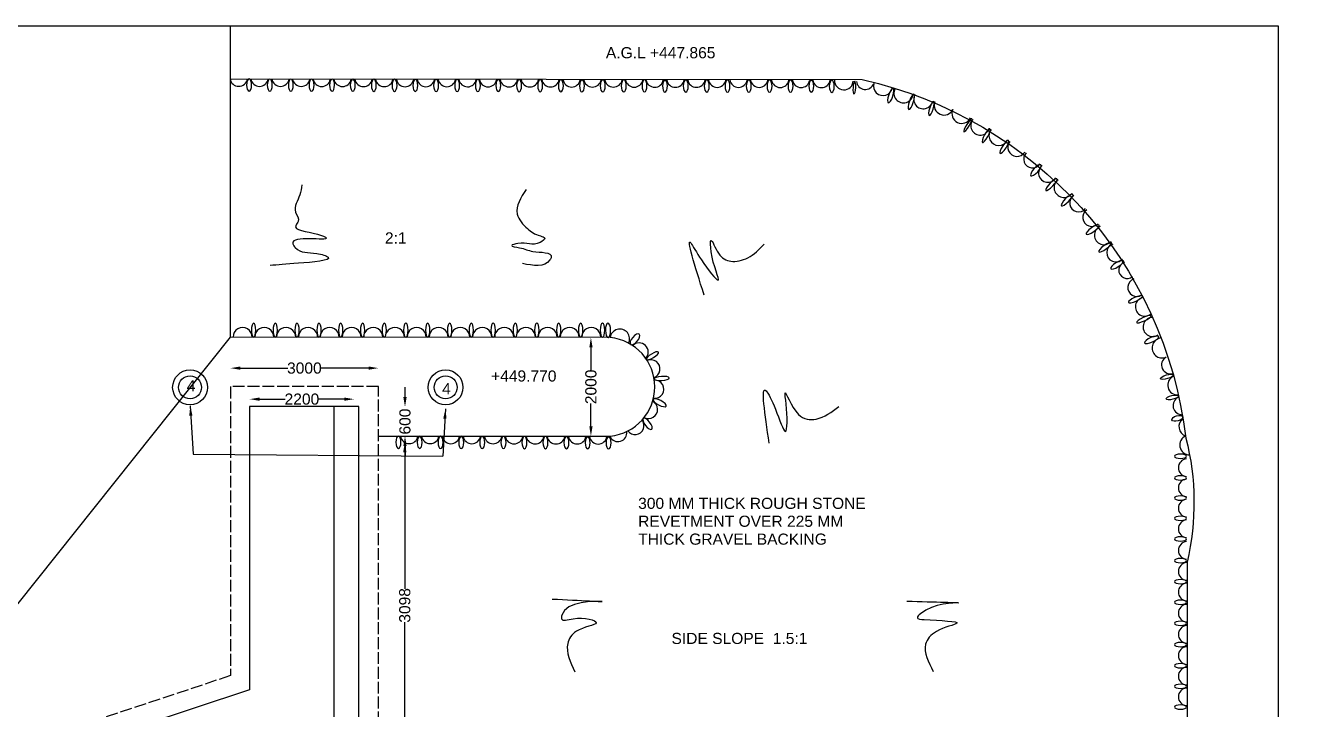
# Model space of a CAD drawing. Header units: millimetres. Extents: x 1443109 to 1578238, y 45507392 to 45603504.
# Drawn here: x 1531262 to 1557198, y 45565028 to 45578832 of the extents above; entities that cross this region are included whole.
import ezdxf

# ---------------------------------------------------------------- set-up
doc = ezdxf.new("R2010")
doc.units = ezdxf.units.MM
doc.header["$MEASUREMENT"] = 0
doc.linetypes.add('ACAD_ISO02W100', pattern=[15, 12, -3])
for name, color, linetype in [('DIMENSIONS', 7, 'Continuous'), ('DRAWING', 2, 'Continuous'), ('TEXT', 7, 'Continuous')]:
    doc.layers.add(name, color=color, linetype=linetype)
doc.styles.get("Standard").update_dxf_attribs({"font": 'arial.ttf', "height": 225})
doc.dimstyles.get("Standard").update_dxf_attribs({"dimtxt": 225, "dimasz": 200, "dimexe": 0.18, "dimexo": 0.0625, "dimgap": 0.09, "dimtad": 0, "dimdec": 0, "dimzin": 0, "dimdsep": 46, "dimtxsty": 'Standard', "dimcen": 0.09, "dimse1": 1, "dimse2": 1, "dimadec": 0, "dimazin": 0, "dimtfac": 1, "dimtdec": 0, "dimtofl": 0, "dimtmove": 0, "dimatfit": 3, "dimfxl": 1, "dimtolj": 1, "dimtzin": 0, "dimarcsym": 0})

# ---------------------------------------------------------------- blocks, each defined once
blk = doc.blocks.new('*D86')
at = {"layer": 'Defpoints', "color": 0, "transparency": 16777216}
for p in [(1538910, 45570418), (1539159, 45570418), (1538943, 45563834)]:
    blk.add_point(p, dxfattribs=at)
at = {"layer": 'DIMENSIONS', "color": 0, "lineweight": -2, "transparency": 16777216}
for p, q in [((1538910, 45570218), (1538910, 45567462)), ((1538910, 45564034), (1538910, 45566790))]:
    blk.add_line(p, q, dxfattribs=at)
at = {"layer": 'DIMENSIONS', "color": 0, "transparency": 16777216}
for points in [[(1538877, 45570218), (1538943, 45570218), (1538910, 45570418)], [(1538877, 45564034), (1538943, 45564034), (1538910, 45563834)]]:
    blk.add_solid(points, dxfattribs=at)
at = {"layer": 'DIMENSIONS', "color": 0, "transparency": 16777216, "insert": (1538910, 45567126), "char_height": 225, "attachment_point": 5, "rotation": 90}
blk.add_mtext('\\A1;3098', dxfattribs=at)
blk = doc.blocks.new('*D87')
at = {"layer": 'Defpoints', "color": 0, "transparency": 16777216}
for p in [(1542665, 45572534), (1542665, 45570544), (1542665, 45570544)]:
    blk.add_point(p, dxfattribs=at)
at = {"layer": 'DIMENSIONS', "color": 0, "lineweight": -2, "transparency": 16777216}
for p, q in [((1542665, 45572334), (1542665, 45571877)), ((1542665, 45570744), (1542665, 45571201))]:
    blk.add_line(p, q, dxfattribs=at)
at = {"layer": 'DIMENSIONS', "color": 0, "transparency": 16777216}
for points in [[(1542632, 45572334), (1542699, 45572334), (1542665, 45572534)], [(1542632, 45570744), (1542699, 45570744), (1542665, 45570544)]]:
    blk.add_solid(points, dxfattribs=at)
at = {"layer": 'DIMENSIONS', "color": 0, "transparency": 16777216, "insert": (1542665, 45571539), "char_height": 225, "attachment_point": 5, "rotation": 90}
blk.add_mtext('\\A1;2000', dxfattribs=at)
blk = doc.blocks.new('*D88')
at = {"layer": 'Defpoints', "color": 0, "transparency": 16777216}
for p in [(1537888, 45571290), (1535780, 45571142), (1537888, 45571142)]:
    blk.add_point(p, dxfattribs=at)
at = {"layer": 'DIMENSIONS', "color": 0, "lineweight": -2, "transparency": 16777216}
for p, q in [((1535980, 45571290), (1536497, 45571290)), ((1537688, 45571290), (1537172, 45571290))]:
    blk.add_line(p, q, dxfattribs=at)
at = {"layer": 'DIMENSIONS', "color": 0, "transparency": 16777216}
for points in [[(1535980, 45571323), (1535980, 45571257), (1535780, 45571290)], [(1537688, 45571323), (1537688, 45571257), (1537888, 45571290)]]:
    blk.add_solid(points, dxfattribs=at)
at = {"layer": 'DIMENSIONS', "color": 0, "transparency": 16777216, "insert": (1536834, 45571290), "char_height": 225, "attachment_point": 5}
blk.add_mtext('\\A1;2200', dxfattribs=at)
blk = doc.blocks.new('*D89')
at = {"layer": 'Defpoints', "color": 0, "transparency": 16777216}
for p in [(1538378, 45571917), (1535392, 45571544), (1538378, 45571544)]:
    blk.add_point(p, dxfattribs=at)
at = {"layer": 'DIMENSIONS', "color": 0, "lineweight": -2, "transparency": 16777216}
for p, q in [((1535592, 45571917), (1536549, 45571917)), ((1538178, 45571917), (1537220, 45571917))]:
    blk.add_line(p, q, dxfattribs=at)
at = {"layer": 'DIMENSIONS', "color": 0, "transparency": 16777216}
for points in [[(1535592, 45571950), (1535592, 45571884), (1535392, 45571917)], [(1538178, 45571950), (1538178, 45571884), (1538378, 45571917)]]:
    blk.add_solid(points, dxfattribs=at)
at = {"layer": 'DIMENSIONS', "color": 0, "transparency": 16777216, "insert": (1536884, 45571917), "char_height": 225, "attachment_point": 5}
blk.add_mtext('\\A1;3000', dxfattribs=at)
blk = doc.blocks.new('*D90')
at = {"layer": 'Defpoints', "color": 0, "transparency": 16777216}
for p in [(1538378, 45571132), (1538378, 45570544), (1538914, 45570544)]:
    blk.add_point(p, dxfattribs=at)
at = {"layer": 'DIMENSIONS', "color": 0, "lineweight": -2, "transparency": 16777216}
for p, q in [((1538914, 45571332), (1538914, 45571532)), ((1538914, 45570344), (1538914, 45570144))]:
    blk.add_line(p, q, dxfattribs=at)
at = {"layer": 'DIMENSIONS', "color": 0, "transparency": 16777216}
for points in [[(1538881, 45571332), (1538947, 45571332), (1538914, 45571132)], [(1538881, 45570344), (1538947, 45570344), (1538914, 45570544)]]:
    blk.add_solid(points, dxfattribs=at)
at = {"layer": 'DIMENSIONS', "color": 0, "transparency": 16777216, "insert": (1538914, 45570838), "char_height": 225, "attachment_point": 5, "rotation": 90}
blk.add_mtext('\\A1;600', dxfattribs=at)

msp = doc.modelspace()

# ---------------------------------------------------------------- linework, layer by layer
at = {"layer": 'DIMENSIONS', "color": 0}
for centre, radius in [((1534577.5, 45571528.9), 351), ((1539733, 45571528.9), 351), ((1534577.5, 45571528.9), 231.5), ((1539733, 45571528.9), 231.5)]:
    msp.add_circle(centre, radius, dxfattribs=at)
for points in [[(1536835, 45575618.5), (1536792, 45575415), (1536706.5, 45575067), (1536760, 45574879.5), (1536717, 45574810), (1537145.5, 45574622.5), (1537328, 45574542), (1536652.5, 45574429.5), (1536701, 45574349.5), (1537135, 45574231.5), (1537365.5, 45574156.5), (1536765, 45574033.5), (1536192, 45573990.5)], [(1541361, 45575527), (1541178.5, 45575029), (1541382.5, 45574734.5), (1541645, 45574585), (1541736, 45574542), (1541639.5, 45574456.5), (1541189.5, 45574435), (1541066, 45574392), (1541221.5, 45574349), (1541495, 45574274), (1541864.5, 45574156.5), (1541837.5, 45574103), (1541286, 45574028)], [(1544947.5, 45573392), (1544680, 45574443.5), (1544894, 45574102), (1545230, 45573692), (1545090, 45574265.5), (1545090, 45574494), (1545239, 45574235.5), (1545485.5, 45574075.5), (1545827.5, 45574143.5), (1546157.5, 45574420)], [(1546262, 45570400.5), (1546198.5, 45571461.5), (1546388.5, 45571087), (1546586.5, 45570640.5), (1546603, 45571192), (1546582, 45571415.5), (1546852, 45570981.5), (1547206, 45570889), (1547669.5, 45571141.5)], [(1541885.5, 45567253.5), (1542871.5, 45567201.5), (1542079, 45566928.5), (1542074, 45566857.5), (1542305.5, 45566857.5), (1542772.5, 45566772.5), (1542371.5, 45566603), (1542197, 45566358), (1542343, 45565782.5)], [(1549041, 45567211.5), (1550075, 45567178), (1549313, 45566956.5), (1549250.5, 45566877), (1549388.5, 45566839.5), (1550050, 45566764), (1549635.5, 45566601), (1549418, 45566342), (1549572.5, 45565790)]]:
    msp.add_spline(points, degree=3, dxfattribs=at)
at = {"layer": 'DRAWING', "color": 0}
for points in [[(1445464.5, 45557041.5), (1445464.5, 45578831.5), (1556533, 45578831.5), (1556533, 45557588)], [(1535384.5, 45578831.5), (1535384.5, 45572541.5), (1527975, 45563244.5), (1525290, 45562371), (1525290, 45560667)], [(1554692, 45563794.5), (1537985, 45563836), (1537985, 45571141.5), (1535780, 45571141.5), (1535780, 45565423), (1525680.5, 45562077.5), (1525680.5, 45550724), (1535794, 45547300), (1535794, 45544695)], [(1537471, 45544695), (1537471, 45548523.5), (1527477, 45551903), (1527477, 45560895), (1537485, 45564197.5), (1537485, 45571141.5)]]:
    msp.add_lwpolyline(points, dxfattribs=at)
for points in [[(1535384.5, 45577757), (1548140, 45577744.5, -0.3173887), (1554668, 45570503.5, -0.1210352), (1554692.5, 45568002), (1554692, 45563794.5), (1558240.5, 45563794.5)], [(1538377.5, 45570543.5), (1543055.5, 45570543.5, 0.903793), (1543055.5, 45572534), (1535384.5, 45572541.5)]]:
    msp.add_lwpolyline(points, format="xyb", dxfattribs=at)
at = {"layer": 'DRAWING', "color": 0, "linetype": 'ACAD_ISO02W100', "ltscale": 20}
msp.add_lwpolyline([(1538374, 45548890), (1538374, 45549174), (1528365.5, 45552552), (1528365.5, 45560221.5), (1538377.5, 45563544), (1538377.5, 45571544.5), (1535391.5, 45571544.5), (1535391.5, 45565707.5), (1527975, 45563244.5)], dxfattribs=at)
at = {"layer": 'DRAWING', "color": 0}
for centre, radius, start, end in [((1535559.6, 45577784.8), 177.3, 189.02485, 350.43981), ((1535978.3, 45577783.9), 177.3, 189.02485, 350.43981), ((1536402.5, 45577783), 177.3, 189.02485, 350.43981), ((1536821.2, 45577782.1), 177.3, 189.02485, 350.43981), ((1537234, 45577781.2), 177.3, 189.02485, 350.43981), ((1537652.8, 45577780.2), 177.3, 189.02485, 350.43981), ((1538077, 45577779.3), 177.3, 189.02485, 350.43981), ((1538495.7, 45577778.4), 177.3, 189.02485, 350.43981), ((1538914.9, 45577777.5), 177.3, 189.02485, 350.43981), ((1539333.7, 45577776.6), 177.3, 189.02485, 350.43981), ((1539757.8, 45577775.7), 177.3, 189.02485, 350.43981), ((1540176.6, 45577774.7), 177.3, 189.02485, 350.43981), ((1540589.4, 45577773.9), 177.3, 189.02485, 350.43981), ((1541008.1, 45577772.9), 177.3, 189.02485, 350.43981), ((1541432.3, 45577772), 177.3, 189.02485, 350.43981), ((1541851, 45577771.1), 177.3, 189.02485, 350.43981), ((1542276.2, 45577770.2), 177.3, 189.02485, 350.43981), ((1542694.9, 45577769.3), 177.3, 189.02485, 350.43981), ((1543119.1, 45577768.3), 177.3, 189.02485, 350.43981), ((1543537.8, 45577767.4), 177.3, 189.02485, 350.43981), ((1543950.6, 45577766.5), 177.3, 189.02485, 350.43981), ((1544369.4, 45577765.6), 177.3, 189.02485, 350.43981), ((1544793.6, 45577764.7), 177.3, 189.02485, 350.43981), ((1545212.3, 45577763.8), 177.3, 189.02485, 350.43981), ((1545641.9, 45577762.8), 177.3, 189.02485, 350.43981), ((1546060.7, 45577761.9), 177.3, 189.02485, 350.43981), ((1546484.8, 45577761), 177.3, 189.02485, 350.43981), ((1546903.6, 45577760.1), 177.3, 189.02485, 350.43981), ((1547316.4, 45577759.2), 177.3, 189.02485, 350.43981), ((1547769.1, 45577725.6), 189.9, 178.8147, 355.73145), ((1548201.3, 45577724.3), 179.7, 186.07676, 340.0336), ((1548555.9, 45577612.5), 192.4, 164.79946, 348.54476), ((1548971.9, 45577467.6), 194.3, 151.85631, 354.97854), ((1549372.4, 45577347.2), 194.7, 151.83738, 348.79426), ((1549789.2, 45577227.5), 200, 160.35412, 333.89085), ((1550145.5, 45577054.1), 196.2, 154.20324, 334.19565), ((1550518.2, 45576812.3), 190.7, 137.86364, 343.98403), ((1550891.9, 45576609.5), 196.9, 139.95077, 335.59183), ((1551262.8, 45576378.1), 185.8, 140.62891, 328.44335), ((1551573.4, 45576137.1), 178.1, 135.49911, 327.75466), ((1551882.4, 45575856.5), 187.3, 127.53383, 329.53759), ((1552207.3, 45575560.4), 197.8, 126.63328, 323.91604), ((1552504.7, 45575252.3), 180.8, 123.21515, 320.98558), ((1552772, 45574962.3), 182.7, 124.8428, 313.52017), ((1553013.8, 45574600.1), 190.7, 112.94568, 318.97525), ((1553257.6, 45574248), 186.1, 110.17677, 315.38327), ((1553484, 45573895.7), 169.9, 109.51735, 309.82999), ((1553677.5, 45573546.2), 182.8, 109.10858, 304.31741), ((1553838.4, 45573156.2), 189.7, 100.08047, 307.09282), ((1553997, 45572745.9), 191.8, 95.038, 305.59858), ((1535638.5, 45572545.8), 192.5, 358.60808, 181.27988), ((1536074.5, 45572545.8), 192.5, 358.60808, 181.27988), ((1536516, 45572545.8), 192.5, 358.60808, 181.27988), ((1536959, 45572545.8), 192.5, 358.60808, 181.27988), ((1537395, 45572545.8), 192.5, 358.60808, 181.27988), ((1537836.5, 45572545.8), 192.5, 358.60808, 181.27988), ((1538273, 45572545.8), 192.5, 358.60808, 181.27988), ((1538709, 45572545.8), 192.5, 358.60808, 181.27988), ((1539150.5, 45572545.8), 192.5, 358.60808, 181.27988), ((1539593.5, 45572545.8), 192.5, 358.60808, 181.27988), ((1540029.5, 45572545.8), 192.5, 358.60808, 181.27988), ((1540471, 45572545.8), 192.5, 358.60808, 181.27988), ((1540916, 45572545.8), 192.5, 358.60808, 181.27988), ((1541352, 45572545.8), 192.5, 358.60808, 181.27988), ((1541793.5, 45572545.8), 192.5, 358.60808, 181.27988), ((1542236.5, 45572545.8), 192.5, 358.60808, 181.27988), ((1542672.5, 45572545.8), 192.5, 358.60808, 181.27988), ((1543248.1, 45572506.4), 198, 333.92033, 171.95755), ((1543635.9, 45572239.6), 185.4, 316.67665, 134.65196), ((1554187.6, 45572324.3), 200.8, 100.46169, 293.78494), ((1543872.8, 45571901.4), 186.4, 289.14993, 113.8018), ((1554356, 45571979.6), 179.2, 119.22081, 287.8724), ((1543954, 45571491.6), 183.1, 260.95325, 93.65971), ((1554498.7, 45571572.3), 196.7, 115.35637, 273.72317), ((1554594.3, 45571161.6), 185, 113.34225, 273.77755), ((1543825.7, 45571081.8), 183.9, 241.31834, 63.49862), ((1543554.3, 45570757.2), 182, 216.51285, 38.7934), ((1554726.9, 45570735.5), 200, 128.28951, 250.44684), ((1538999.4, 45570571.7), 179.1, 189.02485, 350.43981), ((1539422.4, 45570570.7), 179.1, 189.02485, 350.43981), ((1539839.4, 45570569.8), 179.1, 189.02485, 350.43981), ((1540262.4, 45570568.9), 179.1, 189.02485, 350.43981), ((1540690.9, 45570568), 179.1, 189.02485, 350.43981), ((1541113.9, 45570567), 179.1, 189.02485, 350.43981), ((1541537.4, 45570566.1), 179.1, 189.02485, 350.43981), ((1541960.4, 45570565.2), 179.1, 189.02485, 350.43981), ((1542388.9, 45570564.3), 179.1, 189.02485, 350.43981), ((1542811.9, 45570563.3), 179.1, 189.02485, 350.43981), ((1543211.2, 45570611.7), 179.1, 205.99099, 7.40596), ((1554747.5, 45570366), 203.1, 115.06108, 267.8718), ((1554693.8, 45569906.4), 177.7, 94.06755, 265.93245), ((1554693.8, 45569499.4), 177.7, 94.06755, 265.93245), ((1554693.8, 45569090.4), 177.7, 94.06755, 265.93245), ((1554693.8, 45568673.4), 177.7, 94.06755, 265.93245), ((1554693.8, 45568236.4), 177.7, 94.06755, 265.93245), ((1554693.8, 45567811.4), 177.7, 94.06755, 265.93245), ((1554693.8, 45567395.9), 177.7, 94.06755, 265.93245), ((1554693.8, 45566969.9), 177.7, 94.06755, 265.93245), ((1554693.8, 45566540.4), 177.7, 94.06755, 265.93245), ((1554693.8, 45566112.4), 177.7, 94.06755, 265.93245), ((1554693.8, 45565697.4), 177.7, 94.06755, 265.93245), ((1554693.8, 45565278.4), 177.7, 94.06755, 265.93245)]:
    msp.add_arc(centre, radius, start, end, dxfattribs=at)
at = {"layer": 'DRAWING', "color": 0, "extrusion": (0, 0, -1)}
for centre, major_axis, ratio in [((1535767.8, 45577632.9), (0.3, 122.3), 0.4086652), ((1536186.5, 45577632), (0.3, 122.3), 0.4086652), ((1536610.7, 45577631), (0.3, 122.3), 0.4086652), ((1537029.5, 45577630.1), (0.3, 122.3), 0.4086652), ((1537442.2, 45577629.2), (0.3, 122.3), 0.4086652), ((1537861, 45577628.3), (0.3, 122.3), 0.4086652), ((1538285.2, 45577627.4), (0.3, 122.3), 0.4086652), ((1538703.9, 45577626.5), (0.3, 122.3), 0.4086652), ((1539123.1, 45577625.6), (0.3, 122.3), 0.4086652), ((1539541.9, 45577624.7), (0.3, 122.3), 0.4086652), ((1539966, 45577623.7), (0.3, 122.3), 0.4086652), ((1540384.8, 45577622.8), (0.3, 122.3), 0.4086652), ((1540797.6, 45577621.9), (0.3, 122.3), 0.4086652), ((1541216.3, 45577621), (0.3, 122.3), 0.4086652), ((1541640.5, 45577620.1), (0.3, 122.3), 0.4086652), ((1542059.2, 45577619.2), (0.3, 122.3), 0.4086652), ((1542484.4, 45577618.2), (0.3, 122.3), 0.4086652), ((1542903.1, 45577617.3), (0.3, 122.3), 0.4086652), ((1543327.3, 45577616.4), (0.3, 122.3), 0.4086652), ((1543746.1, 45577615.5), (0.3, 122.3), 0.4086652), ((1544158.8, 45577614.6), (0.3, 122.3), 0.4086652), ((1544577.6, 45577613.7), (0.3, 122.3), 0.4086652), ((1545001.8, 45577612.8), (0.3, 122.3), 0.4086652), ((1545420.5, 45577611.9), (0.3, 122.3), 0.4086652), ((1545850.1, 45577610.9), (0.3, 122.3), 0.4086652), ((1546268.9, 45577610), (0.3, 122.3), 0.4086652), ((1546693, 45577609.1), (0.3, 122.3), 0.4086652), ((1547111.8, 45577608.2), (0.3, 122.3), 0.4086652), ((1547524.6, 45577607.3), (0.3, 122.3), 0.4086652), ((1547980.2, 45577580.9), (8.5, 127.7), 0.2149542), ((1548713.8, 45577421), (49, 148.5), 0.2771452), ((1549129.6, 45577294.1), (49.8, 152), 0.2628668), ((1549535.2, 45577160), (46, 142.4), 0.2410367), ((1550270.1, 45576821.6), (80.5, 132.4), 0.1763256), ((1550639.4, 45576611), (76.6, 140.2), 0.2215678), ((1551006, 45576384.9), (83.3, 131.1), 0.258364), ((1551642.7, 45575912.6), (101.8, 112.4), 0.317253), ((1551956.2, 45575622.8), (111.5, 116.6), 0.2402057), ((1552270.3, 45575311.2), (113.8, 115), 0.2503031), ((1552787.2, 45574712.6), (129.6, 92.7), 0.2746372), ((1553040.6, 45574360.7), (130.2, 95.2), 0.2406136), ((1553281, 45574004.7), (128.9, 79.9), 0.2986875), ((1553649.5, 45573306.7), (141.9, 65.6), 0.2461122), ((1553818.3, 45572905), (147.2, 68.6), 0.2206859), ((1535860, 45572682.6), (0, -141.5), 0.3108769), ((1536296, 45572682.6), (0, -141.5), 0.3108769), ((1536737.5, 45572682.6), (0, -141.5), 0.3108769), ((1537180.5, 45572682.6), (0, -141.5), 0.3108769), ((1537616.5, 45572682.6), (0, -141.5), 0.3108769), ((1538058, 45572682.6), (0, -141.5), 0.3108769), ((1538494.5, 45572682.6), (0, -141.5), 0.3108769), ((1538930.5, 45572682.6), (0, -141.5), 0.3108769), ((1539372, 45572682.6), (0, -141.5), 0.3108769), ((1539815, 45572682.6), (0, -141.5), 0.3108769), ((1540251, 45572682.6), (0, -141.5), 0.3108769), ((1540692.5, 45572682.6), (0, -141.5), 0.3108769), ((1541137.5, 45572682.6), (0, -141.5), 0.3108769), ((1541573.5, 45572682.6), (0, -141.5), 0.3108769), ((1542015, 45572682.6), (0, -141.5), 0.3108769), ((1542458, 45572682.6), (0, -141.5), 0.3108769), ((1542898.5, 45572682.6), (0, -141.5), 0.3108769), ((1543010.3, 45572678.8), (1.2, -144.7), 0.3591115), ((1543553.3, 45572499.2), (-87.2, -102.8), 0.4461815), ((1553978.8, 45572489), (142.2, 61.8), 0.3057443), ((1543905.6, 45572166.6), (-122.4, -72.4), 0.2869898), ((1544092.4, 45571707.9), (-153.6, -9.7), 0.2731295), ((1544051.8, 45571217), (-133.2, 67), 0.3252415), ((1543807.4, 45570790.7), (-86.1, 109.6), 0.3833375), ((1538781.2, 45570419.1), (0.3, 123.6), 0.4086652), ((1539209.7, 45570418.2), (0.3, 123.6), 0.4086652), ((1539632.7, 45570417.3), (0.3, 123.6), 0.4086652), ((1540049.7, 45570416.4), (0.3, 123.6), 0.4086652), ((1540472.7, 45570415.4), (0.3, 123.6), 0.4086652), ((1540901.2, 45570414.5), (0.3, 123.6), 0.4086652), ((1541324.2, 45570413.6), (0.3, 123.6), 0.4086652), ((1541747.7, 45570412.7), (0.3, 123.6), 0.4086652), ((1542170.7, 45570411.7), (0.3, 123.6), 0.4086652), ((1542599.2, 45570410.8), (0.3, 123.6), 0.4086652), ((1543022.2, 45570409.9), (0.3, 123.6), 0.4086652), ((1554559.9, 45570138.2), (121.2, 0), 0.356701), ((1554559.9, 45569700.2), (121.2, 0), 0.356701), ((1554559.9, 45569293.2), (121.2, 0), 0.356701), ((1554559.9, 45568884.2), (121.2, 0), 0.356701), ((1554559.9, 45568467.2), (121.2, 0), 0.356701), ((1554559.9, 45568030.2), (121.2, 0), 0.356701), ((1554559.9, 45567605.2), (121.2, 0), 0.356701), ((1554559.9, 45567189.7), (121.2, 0), 0.356701), ((1554559.9, 45566763.7), (121.2, 0), 0.356701), ((1554559.9, 45566334.2), (121.2, 0), 0.356701), ((1554559.9, 45565906.2), (121.2, 0), 0.356701), ((1554559.9, 45565491.2), (121.2, 0), 0.356701), ((1554559.9, 45565072.2), (121.2, 0), 0.356701)]:
    msp.add_ellipse(centre, major_axis=major_axis, ratio=ratio, dxfattribs=at)
at = {"layer": 'DRAWING', "color": 0}
for centre, major_axis, ratio in [((1554286.5, 45571741.5), (128, 38.5), 0.2903567), ((1554395, 45571325.5), (124, 30.5), 0.3079377), ((1554496.2, 45570902), (109.2, 30.5), 0.4677417)]:
    msp.add_ellipse(centre, major_axis=major_axis, ratio=ratio, dxfattribs=at)

# ---------------------------------------------------------------- texts
at = {"layer": 'TEXT', "color": 0}
for s, p in [('A.G.L +447.865', (1542966.6, 45578173.4)), ('2:1', (1538509.1, 45574433.1)), ('+449.770', (1540650.4, 45571645.3)), ('4', (1534511.9, 45571446.6)), ('4', (1539663.1, 45571388.4)), ('300 MM THICK ROUGH STONE ', (1543617.8, 45569074.2)), ('REVETMENT OVER 225 MM', (1543617.8, 45568712.7)), ('THICK GRAVEL BACKING ', (1543617.8, 45568351.3)), ('SIDE SLOPE  1.5:1', (1544290.2, 45566346.6))]:
    msp.add_text(s, height=225, dxfattribs=at).set_placement(p)

# ---------------------------------------------------------------- dimensions: what is measured, and where the dimension line sits
at = {"layer": 'DIMENSIONS', "color": 0}
for base, p1, p2, text, picture, middle in [((1542665.5, 45570543.5), (1542665.5, 45572534.4), (1542665.5, 45570543.5), '2000', '*D87', (1542665.5, 45571538.9)), ((1538914, 45570543.5), (1538377.5, 45571132), (1538377.5, 45570543.5), '600', '*D90', (1538914, 45570837.8)), ((1538910, 45570418.3), (1538943, 45563833.6), (1539159.2, 45570418.3), '3098', '*D86', (1538910, 45567126))]:
    dim = msp.add_linear_dim(base=base, p1=p1, p2=p2, angle=90, text=text, dimstyle='Standard', dxfattribs=at)
    dim.commit()
    dim.dimension.update_dxf_attribs({"geometry": picture, "text_midpoint": middle})
for base, p1, p2, text, picture, middle in [((1538377.5, 45571917), (1535391.5, 45571544.5), (1538377.5, 45571544.5), '3000', '*D89', (1536884.5, 45571917)), ((1537888.5, 45571290), (1535780, 45571141.5), (1537888.5, 45571141.5), '2200', '*D88', (1536834.2, 45571290))]:
    dim = msp.add_linear_dim(base=base, p1=p1, p2=p2, text=text, dimstyle='Standard', dxfattribs=at)
    dim.commit()
    dim.dimension.update_dxf_attribs({"geometry": picture, "text_midpoint": middle})

# ---------------------------------------------------------------- leaders
for points in [[(1534581.5, 45571154.5), (1534641.5, 45570180), (1539674.5, 45570142)], [(1539730.5, 45571096), (1539674.5, 45570142)]]:
    msp.add_leader(points, dimstyle='Standard', override={"dimgap": 0.09, "dimtad": 0}, dxfattribs=at)

doc.saveas('drawing.dxf')
